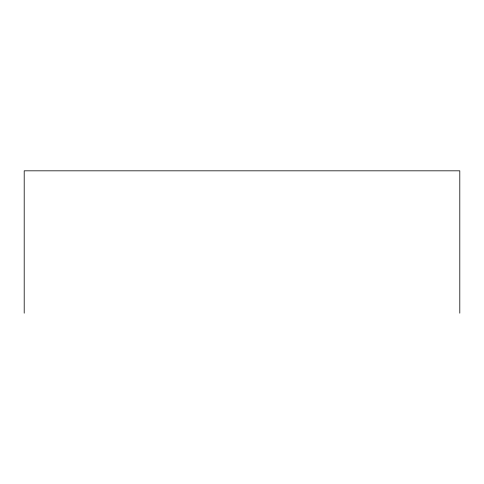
<?xml version="1.0" encoding="UTF-8"?>
<svg xmlns="http://www.w3.org/2000/svg" width="484" height="484" viewBox="0 0 484 484"><rect width="100%" height="100%" fill="white"/><g stroke="black" fill="none" stroke-linecap="round" stroke-linejoin="round"><path stroke-width="0.73" d="M459.8 313.178L459.8 170.822L24.2 170.822L24.2 313.178"/></g></svg>
